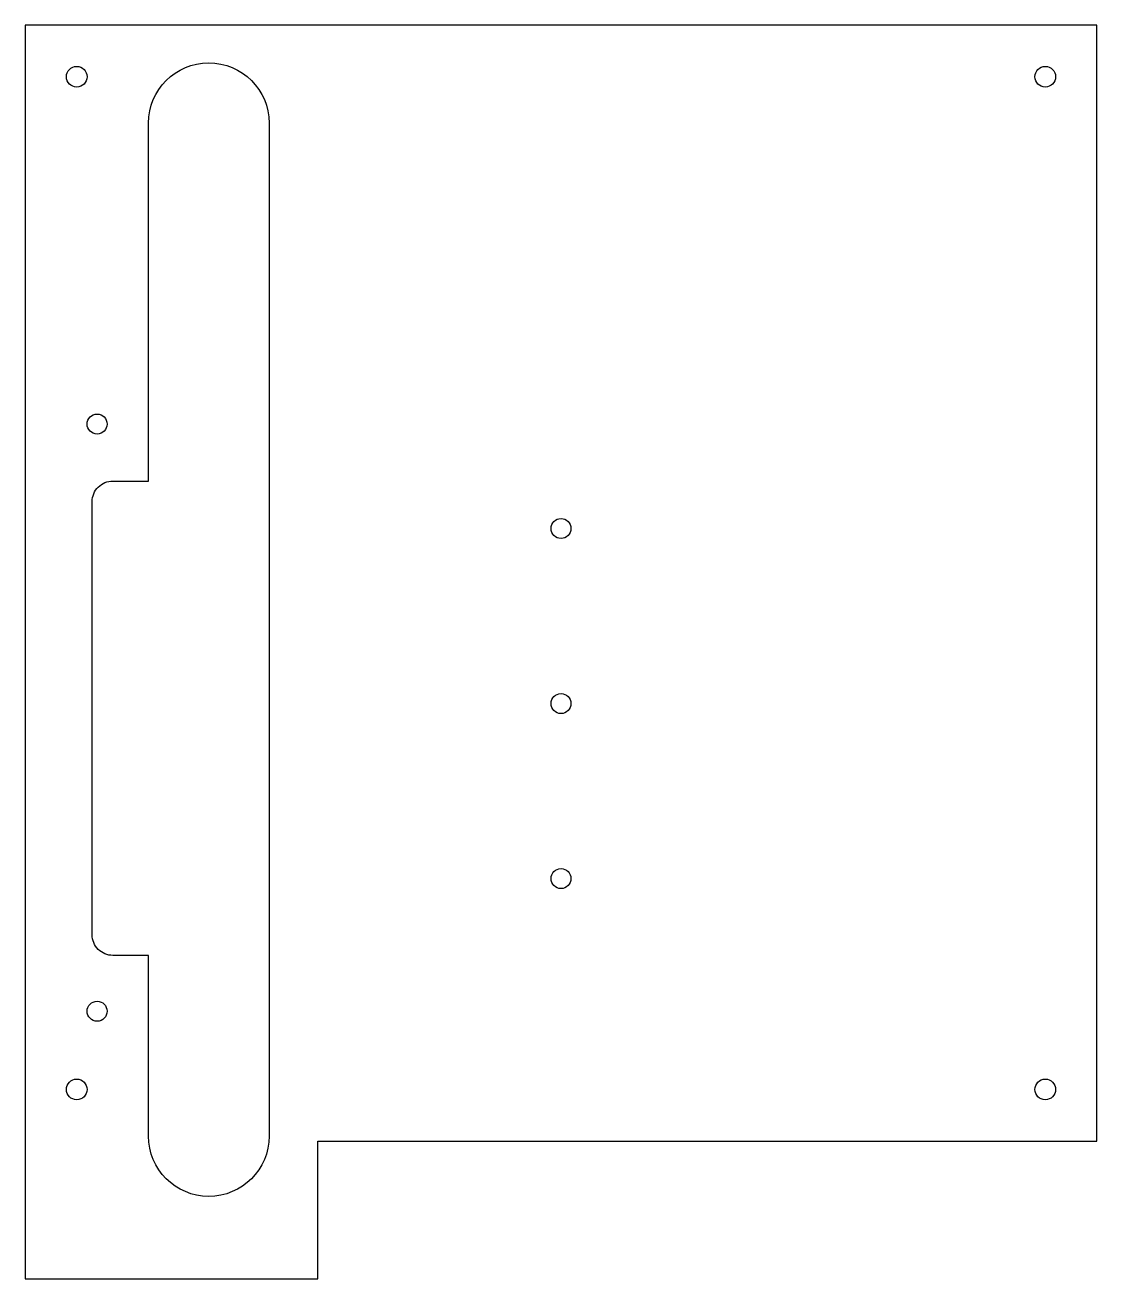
# Model space of a CAD drawing. Header units: millimetres. Extents: x -78 to 78, y -101 to 81.
import ezdxf

# ---------------------------------------------------------------- set-up
doc = ezdxf.new("R2010")
doc.units = ezdxf.units.MM
doc.layers.get('0').update_dxf_attribs({"linetype": 'CONTINUOUS'})

msp = doc.modelspace()

# ---------------------------------------------------------------- linework, layer by layer
msp.add_lwpolyline([(77.79, -80.98), (77.79, 80.98), (-77.79, 80.98), (-77.79, -100.98), (-35.29, -100.98), (-35.29, -80.98)], close=True)
msp.add_lwpolyline([(-59.87, -54.03), (-65.05, -54.03, -0.414214), (-68.05, -51.03), (-68.05, 11.81, -0.414214), (-65.05, 14.81), (-59.87, 14.81), (-59.87, 66.75, -1), (-42.37, 66.75), (-42.37, -80.25, -1), (-59.87, -80.25)], format="xyb", close=True)
for centre, radius in [((-70.29, 73.48), 1.5), ((70.29, 73.48), 1.5), ((-67.33, 23.08), 1.45), ((0, 7.92), 1.45), ((0, -17.48), 1.45), ((0, -42.88), 1.45), ((-67.33, -62.13), 1.45), ((-70.29, -73.48), 1.5), ((70.29, -73.48), 1.5)]:
    msp.add_circle(centre, radius)

doc.saveas('drawing.dxf')
